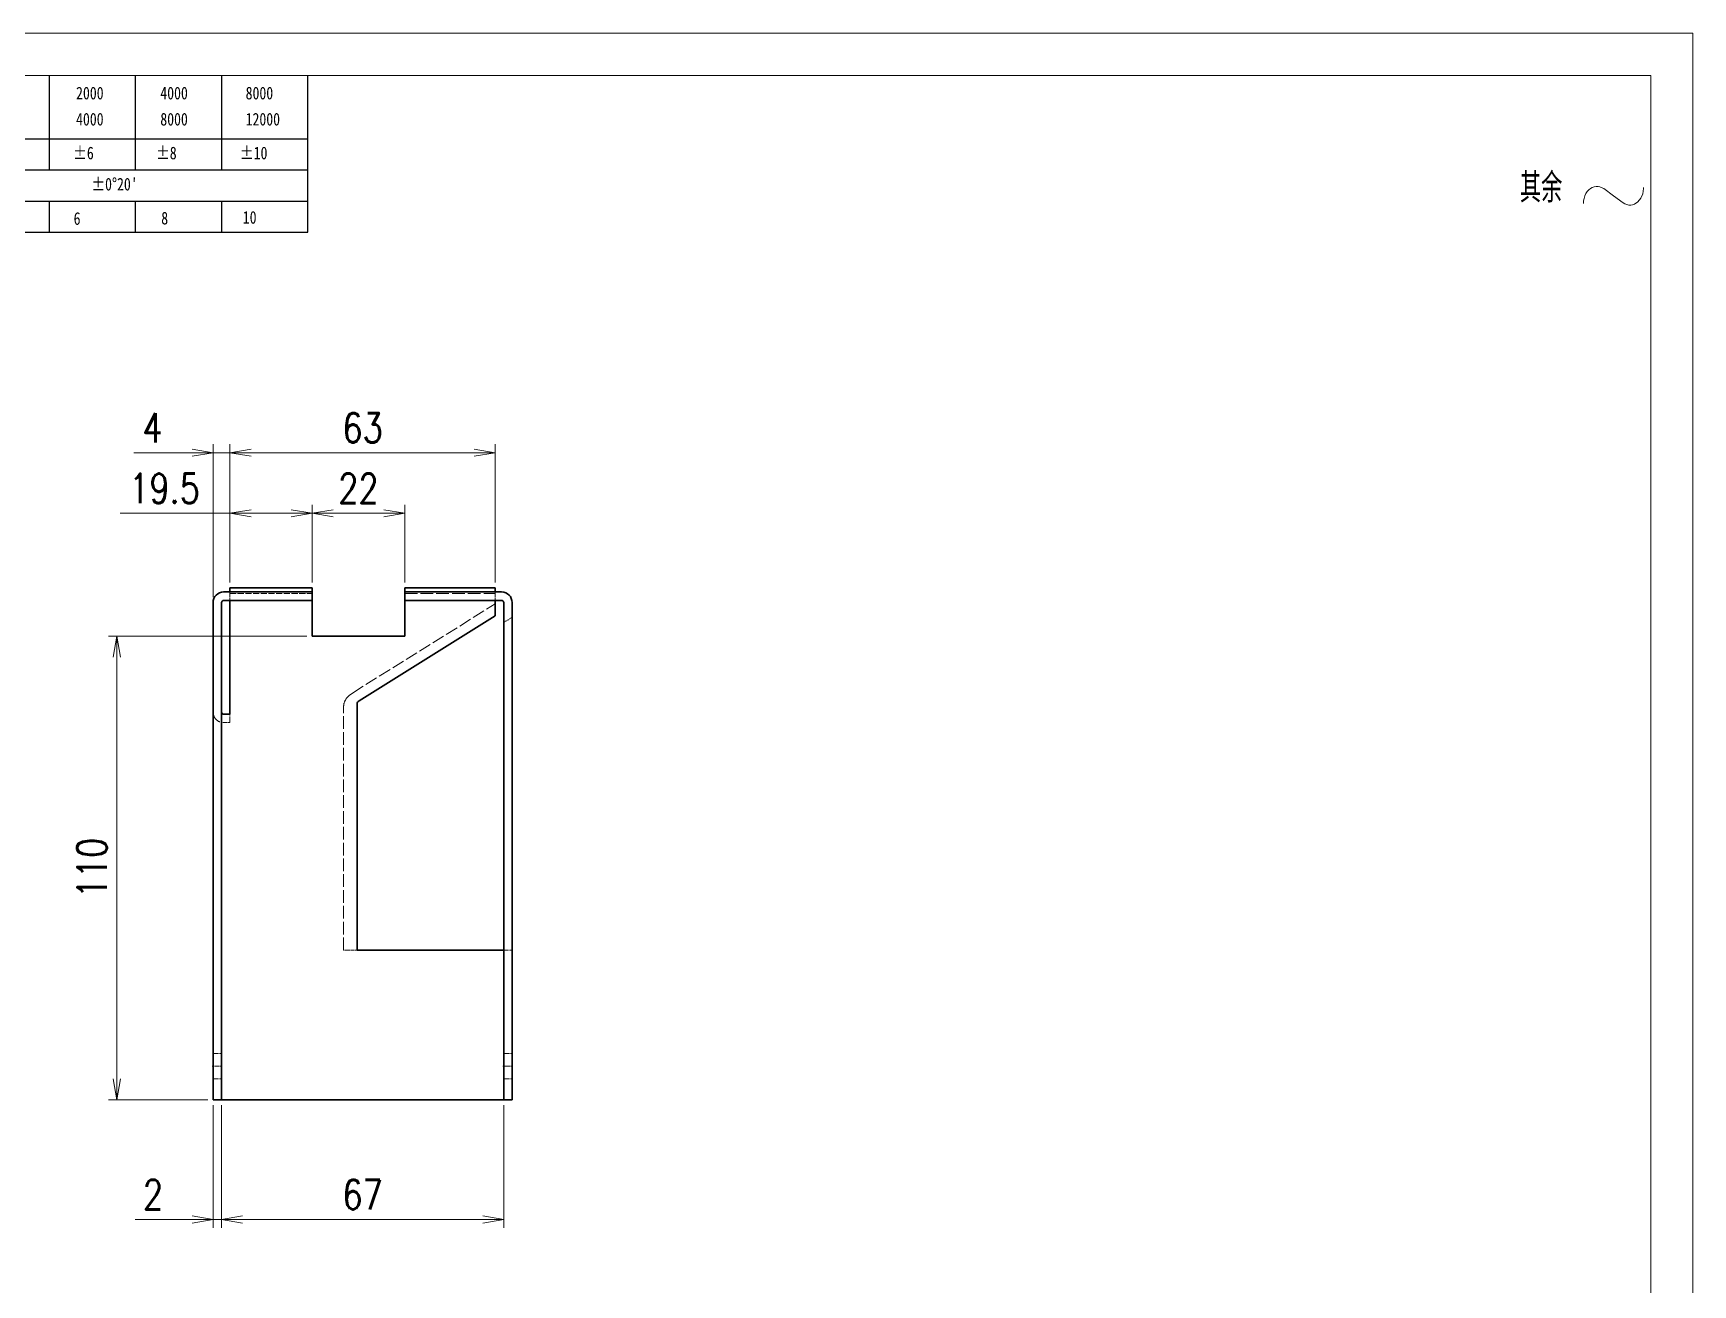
# Model space of a CAD drawing. Header units: inches. Extents: x 269 to 10986, y 1043 to 4337.
# Drawn here: x 8674.3 to 9068.3, y 2699.5 to 2996.5 of the extents above; entities that cross this region are included whole.
import ezdxf

# ---------------------------------------------------------------- set-up
doc = ezdxf.new("R2010")
doc.units = ezdxf.units.IN
doc.header["$MEASUREMENT"] = 0
for name, pattern in [('AM_ISO02W050x2', [3.75, 3, -0.75]), ('AM_ISO08W050x2', [9, 6, -0.75, 1.5, -0.75]), ('DOT2', [0.125, 0, -0.125])]:
    doc.linetypes.add(name, pattern=pattern)
for name, color, linetype, lineweight in [('中心线', 2, 'AM_ISO08W050x2', 18), ('图框', 7, 'Continuous', 18), ('标注线', 3, 'Continuous', 18), ('粗实线', 7, 'Continuous', 35), ('虚线', 1, 'AM_ISO02W050x2', 18)]:
    doc.layers.add(name, color=color, linetype=linetype, lineweight=lineweight)
doc.layers.add('图\\M+19E79\\M+195B6\\M+18E9A', color=7, linetype='Continuous')
doc.layers.add('打印', color=7, linetype='Continuous', lineweight=15, plot=False)
doc.layers.add('打印-禁用', color=7, linetype='Continuous', lineweight=15, plot=False)
doc.styles.add('DIM', font='romans.shx', dxfattribs={"width": 0.8, "bigfont": 'bigfont.shx'})
doc.styles.add('国标', font='simfang.ttf', dxfattribs={"width": 0.8})
doc.styles.add('机械长仿宋', font='gbenor.shx', dxfattribs={"height": 1, "bigfont": 'gbcbig.shx'})
doc.dimstyles.new('XR 1-2$0', dxfattribs={"dimscale": 2, "dimtxt": 3.5, "dimasz": 2.5, "dimexe": 1, "dimexo": 0.625, "dimgap": 1.2, "dimtad": 1, "dimdsep": 46, "dimtxsty": 'DIM', "dimblk": 'OPEN', "dimcen": 0, "dimclrd": 8, "dimclre": 8, "dimclrt": 2, "dimazin": 2, "dimtfac": 0.5, "dimtmove": 0, "dimatfit": 3, "dimldrblk": 'OPEN', "dimfxl": 0, "dimtolj": 2, "dimlwd": 13, "dimlwe": 13, "dimarcsym": 0})

# ---------------------------------------------------------------- blocks, each defined once
blk = doc.blocks.new('GZDEH零件A3图框V01版')
at = {"layer": '图\\M+19E79\\M+195B6\\M+18E9A', "color": 9}
for p, q in [((3082.42, -1561.98), (3082.42, -1554.46)), ((3092.64, -1561.98), (3092.64, -1554.46)), ((3102.86, -1561.98), (3102.86, -1554.46)), ((3113.09, -1573.08), (3113.09, -1554.46)), ((2996.09, -1561.98), (3113.09, -1561.98)), ((3082.42, -1565.68), (3082.42, -1561.98)), ((3092.64, -1565.68), (3092.64, -1561.98)), ((3102.86, -1565.68), (3102.86, -1561.98)), ((2996.09, -1565.68), (3113.09, -1565.68)), ((2996.09, -1569.38), (3113.09, -1569.38)), ((3082.42, -1573.08), (3082.42, -1569.48)), ((3092.64, -1573.08), (3092.64, -1569.38)), ((3102.86, -1573.08), (3102.86, -1569.38)), ((2990.09, -1573.08), (3113.09, -1573.08))]:
    blk.add_line(p, q, dxfattribs=at)
at = {"layer": '图框', "linetype": 'Continuous'}
for p, q in [((3272.49, -1554.46), (2882.49, -1554.46)), ((3272.49, -1832.96), (3272.49, -1554.46))]:
    blk.add_line(p, q, dxfattribs=at)
at = {"layer": '打印-禁用', "linetype": 'Continuous'}
for p, q in [((3277.49, -1549.46), (2857.49, -1549.46)), ((3277.49, -1846.46), (3277.49, -1549.46))]:
    blk.add_line(p, q, dxfattribs=at)
at = {"layer": '图\\M+19E79\\M+195B6\\M+18E9A', "color": 9, "style": '国标', "width": 0.8}
for s, p in [('2000', (3085.57, -1557.31)), ('4000', (3095.57, -1557.31)), ('8000', (3105.7, -1557.31)), ('4000', (3085.57, -1560.41)), ('8000', (3095.57, -1560.41)), ('12000', (3105.7, -1560.41)), ('±6', (3085.22, -1564.42)), ('±8', (3095.06, -1564.42)), ('±10', (3105.02, -1564.42)), ("±0%%D20'", (3087.38, -1568.12)), ('6', (3085.28, -1572.19)), ('8', (3095.68, -1572.15)), ('10', (3105.36, -1572.06))]:
    blk.add_text(s, height=1.5, dxfattribs=at).set_placement(p)
blk = doc.blocks.new('DEH A3')
at = {"layer": '图框'}
blk.add_blockref('GZDEH零件A3图框V01版', (-2857.49, 1846.46), dxfattribs=at)
blk = doc.blocks.new('其余不去材料')
at = {"layer": '标注线', "color": 2, "lineweight": 13}
for points in [[(0, 0.17), (0.01, 0.48), (0.07, 0.79), (0.16, 1.09), (0.28, 1.36), (0.44, 1.6), (0.62, 1.8), (0.82, 1.97), (1.04, 2.09), (1.26, 2.17), (1.49, 2.21), (1.72, 2.21), (1.94, 2.17), (2.37, 1.97), (2.41, 1.95)], [(4.7, 0.27), (4.91, 0.14), (5.14, 0.05), (5.37, 0), (5.6, 0), (5.82, 0.04), (6.04, 0.11), (6.45, 0.38), (6.79, 0.8), (7.02, 1.34), (7.11, 1.95), (7.11, 2.09)], [(2.41, 1.95), (3.55, 1.11), (4.7, 0.27)]]:
    blk.add_lwpolyline(points, dxfattribs=at)
at = {"layer": '标注线', "color": 7, "linetype": 'DOT2', "style": '机械长仿宋'}
blk.add_text('其余', height=3.5, dxfattribs=at).set_placement((-7.56, 0.3))
blk = doc.blocks.new('_Open')
at = {"color": 0, "linetype": 'ByBlock', "lineweight": -2}
for p, q in [((-1, 0.167), (0, 0)), ((-1, -0.167), (0, 0)), ((0, 0), (-1, 0))]:
    blk.add_line(p, q, dxfattribs=at)
blk = doc.blocks.new('*D504')
at = {"layer": 'Defpoints', "color": 0, "transparency": 16777216}
for p in [(8718.97, 2743.37), (8785.97, 2743.37), (8785.97, 2714.97)]:
    blk.add_point(p, dxfattribs=at)
at = {"layer": '标注线', "color": 8, "lineweight": 13, "transparency": 16777216}
for p, q in [((8718.97, 2742.12), (8718.97, 2712.97)), ((8785.97, 2742.12), (8785.97, 2712.97)), ((8723.97, 2714.97), (8780.97, 2714.97))]:
    blk.add_line(p, q, dxfattribs=at)
at = {"layer": '标注线', "color": 8, "lineweight": 13, "transparency": 16777216, "xscale": 5, "yscale": 5, "zscale": 5, "rotation": 180}
blk.add_blockref('_Open', (8718.97, 2714.97), dxfattribs=at)
at = {"layer": '标注线', "color": 8, "lineweight": 13, "transparency": 16777216, "xscale": 5, "yscale": 5, "zscale": 5}
blk.add_blockref('_Open', (8785.97, 2714.97), dxfattribs=at)
at = {"layer": '标注线', "color": 2, "transparency": 16777216, "insert": (8752.47, 2720.87), "char_height": 7, "attachment_point": 5, "style": 'DIM'}
blk.add_mtext('\\A2;67', dxfattribs=at)
blk = doc.blocks.new('*D509')
at = {"layer": 'Defpoints', "color": 0, "transparency": 16777216}
for p in [(8716.97, 2743.37), (8718.97, 2743.37), (8718.97, 2714.97)]:
    blk.add_point(p, dxfattribs=at)
at = {"layer": '标注线', "color": 8, "lineweight": 13, "transparency": 16777216}
for p, q in [((8716.97, 2742.12), (8716.97, 2712.97)), ((8718.97, 2742.12), (8718.97, 2712.97)), ((8711.97, 2714.97), (8698.43, 2714.97)), ((8718.97, 2714.97), (8716.97, 2714.97)), ((8723.97, 2714.97), (8728.97, 2714.97))]:
    blk.add_line(p, q, dxfattribs=at)
at = {"layer": '标注线', "color": 8, "lineweight": 13, "transparency": 16777216, "xscale": 5, "yscale": 5, "zscale": 5}
blk.add_blockref('_Open', (8716.97, 2714.97), dxfattribs=at)
at = {"layer": '标注线', "color": 8, "lineweight": 13, "transparency": 16777216, "xscale": 5, "yscale": 5, "zscale": 5, "rotation": 180}
blk.add_blockref('_Open', (8718.97, 2714.97), dxfattribs=at)
at = {"layer": '标注线', "color": 2, "transparency": 16777216, "insert": (8702.7, 2720.87), "char_height": 7, "attachment_point": 5, "style": 'DIM'}
blk.add_mtext('\\A2;2', dxfattribs=at)
blk = doc.blocks.new('*D510')
at = {"layer": 'Defpoints', "color": 0, "transparency": 16777216}
for p in [(8716.97, 2896.92), (8720.97, 2864.89), (8716.97, 2861.37)]:
    blk.add_point(p, dxfattribs=at)
at = {"layer": '标注线', "color": 8, "lineweight": 13, "transparency": 16777216}
for p, q in [((8711.97, 2896.92), (8698.17, 2896.92)), ((8716.97, 2862.62), (8716.97, 2898.92)), ((8720.97, 2896.92), (8716.97, 2896.92)), ((8720.97, 2866.14), (8720.97, 2898.92)), ((8725.97, 2896.92), (8730.97, 2896.92))]:
    blk.add_line(p, q, dxfattribs=at)
at = {"layer": '标注线', "color": 8, "lineweight": 13, "transparency": 16777216, "xscale": 5, "yscale": 5, "zscale": 5}
blk.add_blockref('_Open', (8716.97, 2896.92), dxfattribs=at)
at = {"layer": '标注线', "color": 8, "lineweight": 13, "transparency": 16777216, "xscale": 5, "yscale": 5, "zscale": 5, "rotation": 180}
blk.add_blockref('_Open', (8720.97, 2896.92), dxfattribs=at)
at = {"layer": '标注线', "color": 2, "transparency": 16777216, "insert": (8702.57, 2902.82), "char_height": 7, "attachment_point": 5, "style": 'DIM'}
blk.add_mtext('\\A2;4', dxfattribs=at)
blk = doc.blocks.new('*D511')
at = {"layer": 'Defpoints', "color": 0, "transparency": 16777216}
for p in [(8720.97, 2896.92), (8720.97, 2864.89), (8783.97, 2864.89)]:
    blk.add_point(p, dxfattribs=at)
at = {"layer": '标注线', "color": 8, "lineweight": 13, "transparency": 16777216}
for p, q in [((8720.97, 2866.14), (8720.97, 2898.92)), ((8778.97, 2896.92), (8725.97, 2896.92)), ((8783.97, 2866.14), (8783.97, 2898.92))]:
    blk.add_line(p, q, dxfattribs=at)
at = {"layer": '标注线', "color": 8, "lineweight": 13, "transparency": 16777216, "xscale": 5, "yscale": 5, "zscale": 5, "rotation": 180}
blk.add_blockref('_Open', (8720.97, 2896.92), dxfattribs=at)
at = {"layer": '标注线', "color": 8, "lineweight": 13, "transparency": 16777216, "xscale": 5, "yscale": 5, "zscale": 5}
blk.add_blockref('_Open', (8783.97, 2896.92), dxfattribs=at)
at = {"layer": '标注线', "color": 2, "transparency": 16777216, "insert": (8752.47, 2902.82), "char_height": 7, "attachment_point": 5, "style": 'DIM'}
blk.add_mtext('\\A2;63', dxfattribs=at)
blk = doc.blocks.new('*D512')
at = {"layer": 'Defpoints', "color": 0, "transparency": 16777216}
for p in [(8720.97, 2882.56), (8720.97, 2866.14), (8740.47, 2864.89)]:
    blk.add_point(p, dxfattribs=at)
at = {"layer": '标注线', "color": 8, "lineweight": 13, "transparency": 16777216}
for p, q in [((8720.97, 2867.39), (8720.97, 2884.56)), ((8740.47, 2866.14), (8740.47, 2884.56)), ((8720.97, 2882.56), (8694.9, 2882.56)), ((8735.47, 2882.56), (8725.97, 2882.56))]:
    blk.add_line(p, q, dxfattribs=at)
at = {"layer": '标注线', "color": 8, "lineweight": 13, "transparency": 16777216, "xscale": 5, "yscale": 5, "zscale": 5, "rotation": 180}
blk.add_blockref('_Open', (8720.97, 2882.56), dxfattribs=at)
at = {"layer": '标注线', "color": 8, "lineweight": 13, "transparency": 16777216, "xscale": 5, "yscale": 5, "zscale": 5}
blk.add_blockref('_Open', (8740.47, 2882.56), dxfattribs=at)
at = {"layer": '标注线', "color": 2, "transparency": 16777216, "insert": (8705.43, 2888.46), "char_height": 7, "attachment_point": 5, "style": 'DIM'}
blk.add_mtext('\\A2;19.5', dxfattribs=at)
blk = doc.blocks.new('*D513')
at = {"layer": 'Defpoints', "color": 0, "transparency": 16777216}
for p in [(8762.47, 2882.56), (8740.47, 2864.89), (8762.47, 2864.89)]:
    blk.add_point(p, dxfattribs=at)
at = {"layer": '标注线', "color": 8, "lineweight": 13, "transparency": 16777216}
for p, q in [((8740.47, 2866.14), (8740.47, 2884.56)), ((8762.47, 2866.14), (8762.47, 2884.56)), ((8745.47, 2882.56), (8757.47, 2882.56))]:
    blk.add_line(p, q, dxfattribs=at)
at = {"layer": '标注线', "color": 8, "lineweight": 13, "transparency": 16777216, "xscale": 5, "yscale": 5, "zscale": 5, "rotation": 180}
blk.add_blockref('_Open', (8740.47, 2882.56), dxfattribs=at)
at = {"layer": '标注线', "color": 8, "lineweight": 13, "transparency": 16777216, "xscale": 5, "yscale": 5, "zscale": 5}
blk.add_blockref('_Open', (8762.47, 2882.56), dxfattribs=at)
at = {"layer": '标注线', "color": 2, "transparency": 16777216, "insert": (8751.47, 2888.46), "char_height": 7, "attachment_point": 5, "style": 'DIM'}
blk.add_mtext('\\A2;22', dxfattribs=at)
blk = doc.blocks.new('*D514')
at = {"layer": 'Defpoints', "color": 0, "transparency": 16777216}
for p in [(8694.11, 2853.37), (8740.47, 2853.37), (8716.97, 2743.37)]:
    blk.add_point(p, dxfattribs=at)
at = {"layer": '标注线', "color": 8, "lineweight": 13, "transparency": 16777216}
for p, q in [((8739.22, 2853.37), (8692.11, 2853.37)), ((8694.11, 2748.37), (8694.11, 2848.37)), ((8715.72, 2743.37), (8692.11, 2743.37))]:
    blk.add_line(p, q, dxfattribs=at)
at = {"layer": '标注线', "color": 8, "lineweight": 13, "transparency": 16777216, "xscale": 5, "yscale": 5, "zscale": 5}
for p, rotation in [((8694.11, 2853.37), 90), ((8694.11, 2743.37), 270)]:
    blk.add_blockref('_Open', p, dxfattribs=dict(at, rotation=rotation))
at = {"layer": '标注线', "color": 2, "transparency": 16777216, "insert": (8688.21, 2798.37), "char_height": 7, "attachment_point": 5, "rotation": 90, "style": 'DIM'}
blk.add_mtext('\\A2;110', dxfattribs=at)

msp = doc.modelspace()

# ---------------------------------------------------------------- linework, layer by layer
at = {"layer": '中心线', "ltscale": 0.06}
for p, q in [((8716.766, 2751.375), (8719.166, 2751.375)), ((8785.766, 2751.375), (8788.166, 2751.375))]:
    msp.add_line(p, q, dxfattribs=at)
at = {"layer": '打印'}
msp.add_lwpolyline([(8228.278, 2996.472), (9068.278, 2996.472), (9068.278, 2402.472), (8228.278, 2402.472)], close=True, dxfattribs=at)
at = {"layer": '粗实线', "ltscale": 0.4875}
msp.add_line((8720.966, 2864.891), (8740.466, 2864.891), dxfattribs=at)
at = {"layer": '粗实线', "ltscale": 0.025412}
for p, q in [((8720.966, 2863.875), (8720.966, 2864.891)), ((8740.466, 2864.891), (8740.466, 2863.875)), ((8762.466, 2864.891), (8762.466, 2863.875)), ((8783.966, 2863.875), (8783.966, 2864.891))]:
    msp.add_line(p, q, dxfattribs=at)
at = {"layer": '粗实线'}
for p, q in [((8762.466, 2864.891), (8783.966, 2864.891)), ((8716.966, 2743.375), (8716.966, 2861.375)), ((8718.966, 2743.375), (8718.966, 2861.375)), ((8719.466, 2863.875), (8740.466, 2863.875)), ((8719.466, 2861.875), (8740.466, 2861.875)), ((8720.966, 2861.875), (8720.966, 2838.046)), ((8762.466, 2863.875), (8785.466, 2863.875)), ((8762.466, 2861.875), (8785.466, 2861.875)), ((8785.966, 2743.375), (8785.966, 2861.375)), ((8787.966, 2743.375), (8787.966, 2861.375)), ((8783.966, 2858.254), (8751.634, 2838.046)), ((8740.466, 2853.375), (8762.466, 2853.375)), ((8751.166, 2837.339), (8751.166, 2778.875)), ((8785.466, 2778.875), (8751.166, 2778.875)), ((8719.466, 2743.375), (8785.466, 2743.375))]:
    msp.add_line(p, q, dxfattribs=at)
at = {"layer": '粗实线', "ltscale": 0.05}
for p, q in [((8740.466, 2863.875), (8740.466, 2861.875)), ((8762.466, 2863.875), (8762.466, 2861.875)), ((8718.966, 2743.375), (8716.966, 2743.375)), ((8787.966, 2743.375), (8785.966, 2743.375))]:
    msp.add_line(p, q, dxfattribs=at)
at = {"layer": '粗实线', "ltscale": 0.2125}
for p, q in [((8740.466, 2853.375), (8740.466, 2861.875)), ((8762.466, 2861.875), (8762.466, 2853.375))]:
    msp.add_line(p, q, dxfattribs=at)
at = {"layer": '粗实线', "ltscale": 0.090534}
msp.add_line((8783.966, 2861.875), (8783.966, 2858.254), dxfattribs=at)
at = {"layer": '粗实线', "ltscale": 0.017678}
msp.add_line((8720.966, 2838.046), (8720.966, 2837.339), dxfattribs=at)
at = {"layer": '粗实线', "ltscale": 0.061612}
msp.add_line((8720.966, 2837.339), (8720.966, 2834.875), dxfattribs=at)
at = {"layer": '粗实线', "ltscale": 0.0375}
msp.add_line((8719.466, 2834.875), (8720.966, 2834.875), dxfattribs=at)
at = {"layer": '粗实线', "ltscale": 0.008839}
for p, q in [((8785.466, 2778.875), (8785.819, 2778.875)), ((8719.112, 2743.375), (8719.466, 2743.375)), ((8785.466, 2743.375), (8785.819, 2743.375))]:
    msp.add_line(p, q, dxfattribs=at)
at = {"layer": '粗实线', "ltscale": 0.003661}
for p, q in [((8785.819, 2778.875), (8785.966, 2778.875)), ((8718.966, 2743.375), (8719.112, 2743.375)), ((8785.819, 2743.375), (8785.966, 2743.375))]:
    msp.add_line(p, q, dxfattribs=at)
at = {"layer": '粗实线'}
for centre, radius, start, end in [((8719.466, 2861.375), 2.5, 90, 180), ((8719.466, 2861.375), 0.5, 90, 180), ((8785.466, 2861.375), 2.5, 0, 90), ((8785.466, 2861.375), 0.5, 0, 90), ((8719.466, 2835.375), 0.5, 179.99985, 269.99231)]:
    msp.add_arc(centre, radius, start, end, dxfattribs=at)
msp.add_ellipse((8752.766, 2837.339), major_axis=(1.6, 0), ratio=0.6250067, start_param=2.3561804, end_param=3.1415876, dxfattribs=at)
at = {"layer": '虚线', "ltscale": 0.009944}
for p, q in [((8720.966, 2863.477), (8720.966, 2863.875)), ((8783.966, 2863.477), (8783.966, 2863.875))]:
    msp.add_line(p, q, dxfattribs=at)
at = {"layer": '虚线', "ltscale": 0.4875}
msp.add_line((8720.966, 2863.477), (8740.466, 2863.477), dxfattribs=at)
at = {"layer": '虚线', "ltscale": 0.040056}
for p, q in [((8720.966, 2863.477), (8720.966, 2861.875)), ((8783.966, 2863.477), (8783.966, 2861.875))]:
    msp.add_line(p, q, dxfattribs=at)
at = {"layer": '虚线'}
for p, q in [((8750.074, 2839.9), (8783.966, 2861.082)), ((8762.466, 2863.477), (8783.966, 2863.477)), ((8747.966, 2778.875), (8747.966, 2836.718))]:
    msp.add_line(p, q, dxfattribs=at)
at = {"layer": '虚线', "ltscale": 0.058962}
msp.add_line((8785.966, 2856.625), (8787.966, 2857.875), dxfattribs=at)
at = {"layer": '虚线', "ltscale": 0.05}
for p, q in [((8720.966, 2832.875), (8720.966, 2834.875)), ((8787.966, 2778.875), (8785.966, 2778.875)), ((8716.966, 2754.375), (8718.966, 2754.375)), ((8716.966, 2754.375), (8718.966, 2754.375)), ((8785.966, 2754.375), (8787.966, 2754.375)), ((8785.966, 2754.375), (8787.966, 2754.375)), ((8716.966, 2748.375), (8718.966, 2748.375)), ((8716.966, 2748.375), (8718.966, 2748.375)), ((8785.966, 2748.375), (8787.966, 2748.375)), ((8785.966, 2748.375), (8787.966, 2748.375))]:
    msp.add_line(p, q, dxfattribs=at)
at = {"layer": '虚线', "ltscale": 0.0375}
msp.add_line((8720.966, 2832.875), (8719.466, 2832.875), dxfattribs=at)
at = {"layer": '虚线', "ltscale": 0.08}
msp.add_line((8751.166, 2778.875), (8747.966, 2778.875), dxfattribs=at)
at = {"layer": '虚线'}
msp.add_arc((8719.466, 2835.375), 2.5, 179.99993, 270.00003, dxfattribs=at)
for centre, major_axis, ratio, start_param, end_param in [((8755.171, 2836.717), (7.206, -0.001), 0.624771, 2.7491545, 3.1416964), ((8755.156, 2836.722), (7.191, 0.005), 0.625204, 2.3552227, 2.7482218)]:
    msp.add_ellipse(centre, major_axis=major_axis, ratio=ratio, start_param=start_param, end_param=end_param, dxfattribs=at)

# ---------------------------------------------------------------- block references
at = {"layer": '图框', "xscale": 2, "yscale": 2, "zscale": 2}
msp.add_blockref('DEH A3', (8228.278, 2402.472), dxfattribs=at)
at = {"layer": '标注线', "xscale": 2, "yscale": 2, "zscale": 2}
msp.add_blockref('其余不去材料', (9042.342, 2955.696), dxfattribs=at)

# ---------------------------------------------------------------- dimensions: what is measured, and where the dimension line sits
at = {"layer": '标注线'}
for base, p1, p2, picture, middle in [((8716.966, 2896.92), (8720.966, 2864.891), (8716.966, 2861.375), '*D510', (8702.566, 2902.82)), ((8720.966, 2896.92), (8783.966, 2864.891), (8720.966, 2864.891), '*D511', (8752.466, 2902.82)), ((8720.966, 2882.557), (8740.466, 2864.891), (8720.966, 2866.141), '*D512', (8705.432, 2888.457)), ((8762.466, 2882.557), (8740.466, 2864.891), (8762.466, 2864.891), '*D513', (8751.466, 2888.457)), ((8785.966, 2714.967), (8718.966, 2743.375), (8785.966, 2743.375), '*D504', (8752.466, 2720.867))]:
    dim = msp.add_linear_dim(base=base, p1=p1, p2=p2, dimstyle='XR 1-2$0', dxfattribs=at)
    dim.commit()
    dim.dimension.update_dxf_attribs({"geometry": picture, "text_midpoint": middle})
dim = msp.add_linear_dim(base=(8694.113, 2853.375), p1=(8716.966, 2743.375), p2=(8740.466, 2853.375), angle=90, dimstyle='XR 1-2$0', dxfattribs=at)
dim.commit()
dim.dimension.update_dxf_attribs({"geometry": '*D514', "text_midpoint": (8688.213, 2798.375)})
dim = msp.add_linear_dim(base=(8718.966, 2714.967), p1=(8716.966, 2743.375), p2=(8718.966, 2743.375), dimstyle='XR 1-2$0', dxfattribs=at)
dim.commit()
dim.dimension.update_dxf_attribs({"geometry": '*D509', "text_midpoint": (8702.699, 2714.967), "dimtype": 160})

doc.saveas('drawing.dxf')
